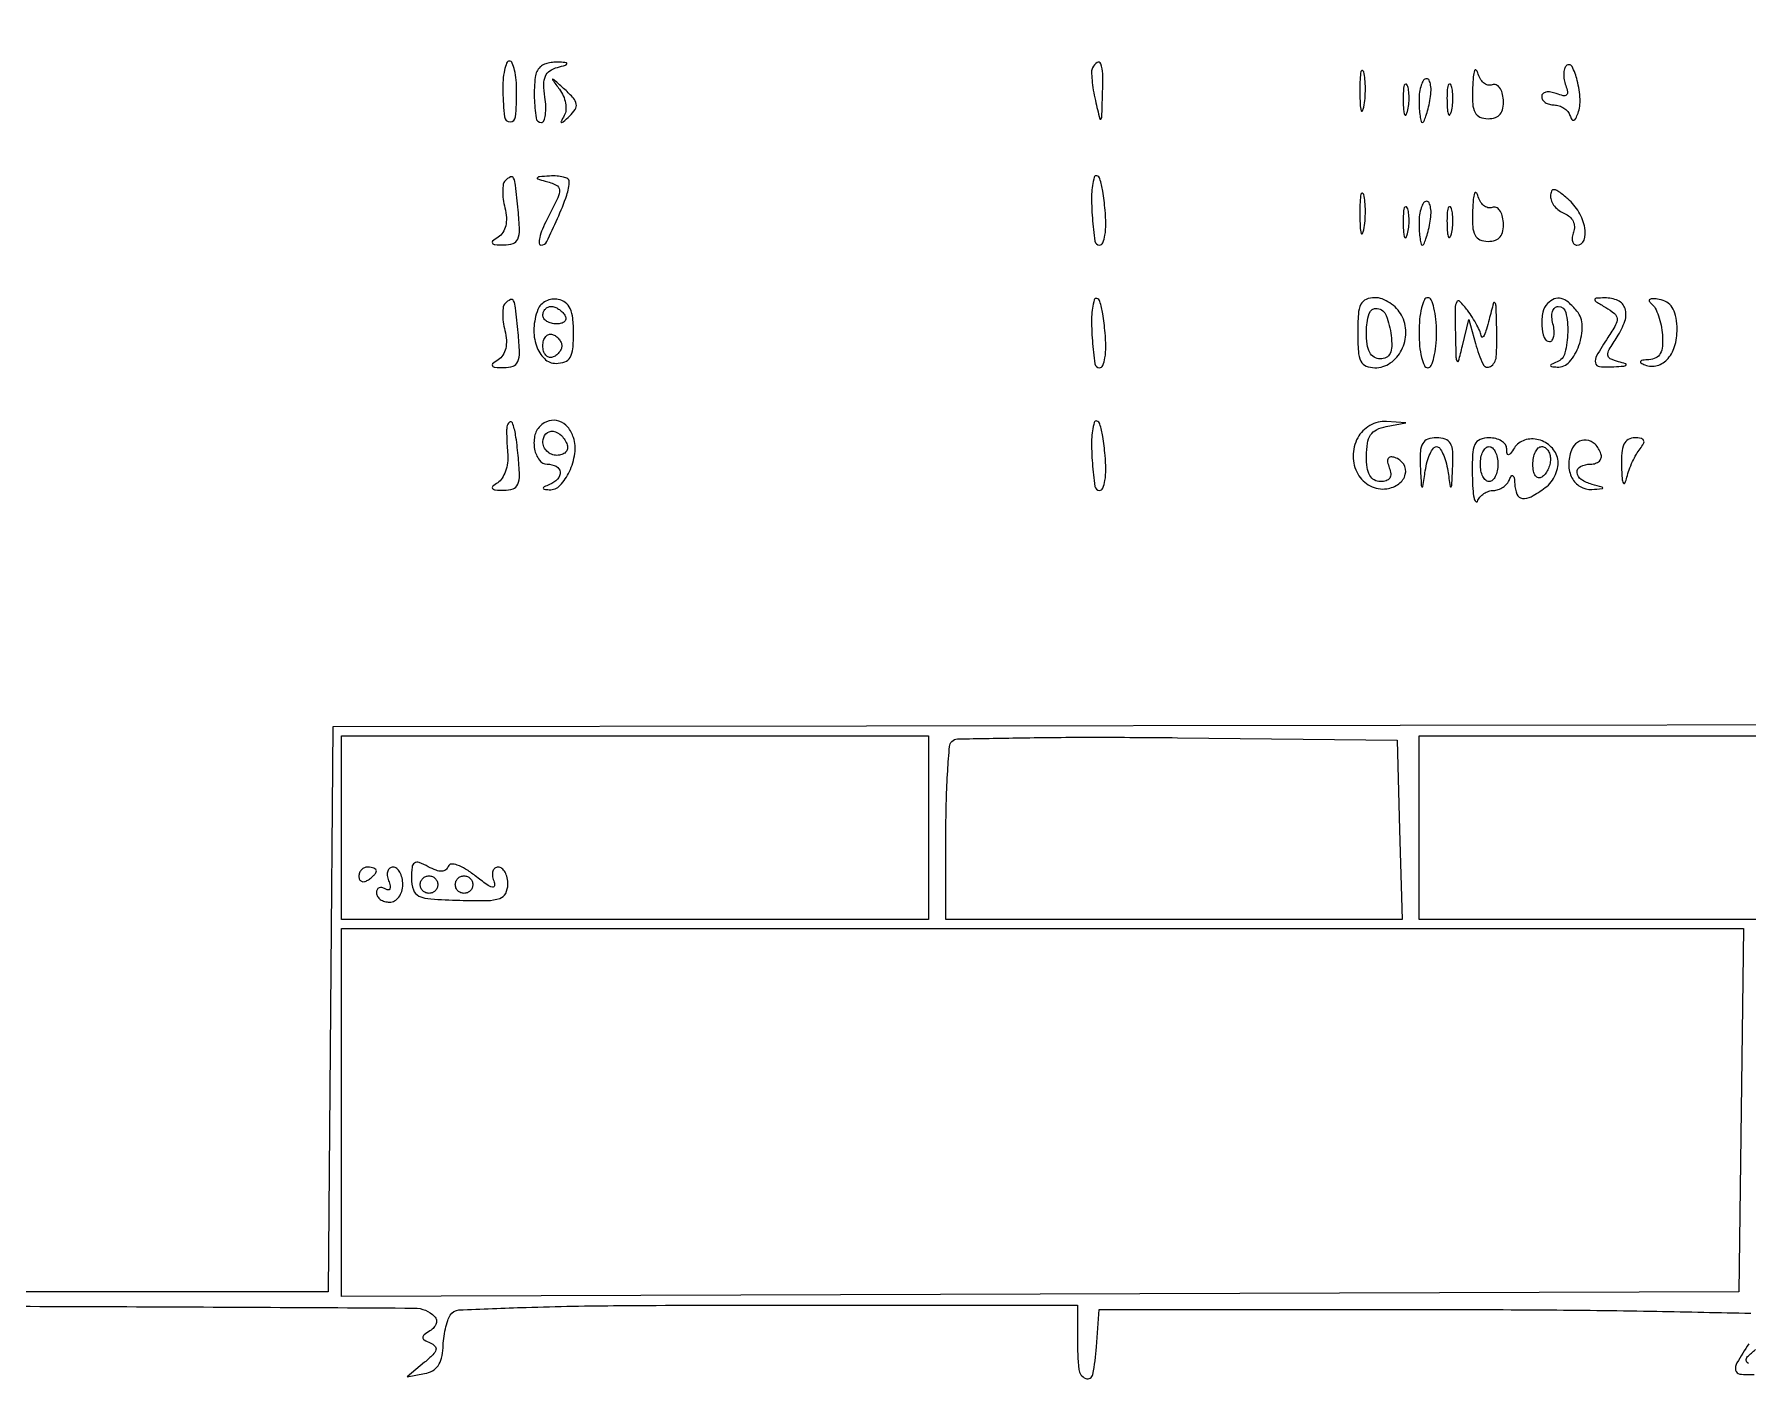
# Model space of a CAD drawing. Extents: x 0 to 905, y 0 to 640.
# Drawn here: x 482.9 to 678.5, y 12.6 to 166.1 of the extents above; entities that cross this region are included whole.
import ezdxf

# ---------------------------------------------------------------- set-up
doc = ezdxf.new("R2010")
doc.units = 0

msp = doc.modelspace()

# ---------------------------------------------------------------- linework, layer by layer
for points in [[(882.5, 352.5), (882.5, 87.5), (699.76385, 87.24732), (517.027699, 86.99464), (516.76385, 54.74732), (516.5, 22.5), (269.5, 22.5), (22.5, 22.5), (22.243959, 319, -0.00015), (22.179942, 432.778506, -0.000249), (22.20269, 528.770651, -0.000007), (22.267864, 615.689779, -0.090785), (22.463017, 616.751154, -0.310816), (23.53922, 617.495646, -0.00004), (108.995441, 617.701159, -0.000616), (229.087382, 617.832255, -0.000111), (452.719058, 617.751154), (882.5, 617.5)], [(536.424974, 159.502943, 0.021908), (536.611488, 156.649022, 0.382081), (537.24923, 156.076227, 0.389219), (537.874483, 156.647696, 0.021992), (538, 159.5, 0.022233), (537.940323, 160.841406, 0.03566), (537.757649, 161.971875, 0.040315), (537.494925, 162.786209, 0.303355), (537.174974, 163, 0.308113), (536.859726, 162.78536, 0.041022), (536.614338, 161.97274, 0.035948), (536.455863, 160.843276, 0.02225)], [(540.666667, 162.333333, 0.171585), (540.113453, 161.174922, 0.032751), (540.018215, 158.806954, 0.03037), (540.214665, 156.528325, 0.371864), (540.826807, 156, 0.30987), (541.115978, 156.198247, 0.05809), (541.28539, 156.854059, 0.044255), (541.330773, 157.792969, 0.0264), (541.226894, 158.907434, -0.032183), (541.109088, 160.351735, -0.104162), (541.290342, 161.291492, -0.144702), (541.789637, 161.902007, -0.08665), (542.650086, 162.291433, 0.006696), (543.569823, 162.54155, 0.220768), (543.739114, 162.688088, 0.505386), (543.670229, 162.810334, 0.012156), (542.916667, 162.883999, 0.040297), (542.261577, 162.879139, 0.038032), (541.602604, 162.770091, 0.0404), (541.034112, 162.581208, 0.096261)], [(603.737409, 162.25, 0.120727), (603.629284, 161.78683, 0.018722), (603.675185, 160.839063, 0.019943), (603.818685, 159.703595, 0.016171), (604.060077, 158.5, 0.0018), (604.553968, 156.426847, 0.570304), (604.68656, 156.386306, 0.201523), (604.793415, 156.617338, 0.000988), (604.881685, 159.25, 0.013577), (604.891804, 161.556208, 0.085615), (604.666491, 162.705573, 0.479991), (604.260382, 162.836278, 0.130107)], [(657.814257, 162.480924, 0.131259), (657.598546, 162.107968, 0.05794), (657.514144, 161.540273, 0.051732), (657.561339, 160.881583, 0.047913), (657.74251, 160.228626, -0.040877), (657.957317, 159.494612, -0.270267), (657.840059, 159.14653, -0.241459), (657.462748, 159.052556, -0.034177), (656.673609, 159.295006, 0.049572), (656.032435, 159.470624, 0.090467), (655.491623, 159.464046, 0.140133), (655.137094, 159.283486, 0.208256), (655, 158.968615, 0.144699), (655.109182, 158.59924, 0.099393), (655.416146, 158.284531, 0.08363), (655.875126, 158.072447, 0.066593), (656.416667, 158, -0.078134), (656.988092, 157.910156, -0.068026), (657.534633, 157.647665, -0.070303), (657.974229, 157.259016, -0.096475), (658.233146, 156.800562, 0.050483), (658.44235, 156.335387, 0.340803), (658.661166, 156.245347, 0.21661), (658.891931, 156.437041, 0.027284), (659.148751, 157.050562, 0.099909), (659.38229, 158.675711, 0.046168), (659.064571, 160.796576, 0.061064), (658.462146, 162.382849, 0.505223)], [(542.890858, 159.793805, -0.058756), (543.326312, 159.045041, -0.057195), (543.580533, 158.208749, -0.062168), (543.625587, 157.414556, -0.112428), (543.439386, 156.793805, 0.008339), (543.063785, 156.104077, 0.544296), (543.119777, 156.005125, 0.20025), (543.309417, 156.071421, 0.004199), (544.060438, 156.757143, 0.060037), (544.681144, 157.490359, 0.193202), (544.806282, 158.104979, 0.137279), (544.479801, 158.774513, 0.02565), (543.511911, 159.757143, 0.001045), (542.291482, 160.870552, 0.171276), (542.126482, 160.939968, 0.636179), (542.088729, 160.870293, 0.001874)], [(634.252183, 159.5, 0.008901), (634.284834, 158.071102, 0.053901), (634.394187, 157.339362, 0.67161), (634.54341, 157.319562, 0.082665), (634.707261, 157.761659, 0.028254), (634.840609, 158.754739, 0.020511), (634.880728, 159.869594, 0.020826), (634.830983, 160.934218, 0.041951), (634.68708, 161.761659, 0.285845), (634.523779, 161.916221, 0.417468), (634.37161, 161.814362, 0.038992), (634.273069, 160.938425, 0.009782)], [(639.194949, 158.5, 0.012823), (639.235556, 157.431793, 0.080377), (639.356533, 156.900903, 0.597527), (639.51666, 156.883358, 0.087174), (639.692991, 157.269032, 0.037336), (639.832894, 158.036634, 0.029507), (639.872264, 158.880008, 0.030339), (639.814405, 159.671085, 0.06278), (639.655937, 160.269032, 0.31318), (639.47713, 160.386009, 0.333666), (639.315079, 160.257153, 0.052471), (639.212705, 159.580113, 0.014395)], [(641, 158.5, 0.014412), (641.027631, 157.541581, 0.023639), (641.11263, 156.734375, 0.020244), (641.232649, 156.119163, 0.347462), (641.383423, 156, 0.300822), (641.556361, 156.114399, 0.017542), (641.7946, 156.734375, 0.021857), (642.033865, 157.5418, 0.013875), (642.244751, 158.5, 0.031701), (642.365641, 159.458177, 0.053628), (642.329256, 160.265625, 0.076393), (642.156008, 160.816555, 0.285831), (641.861328, 161, 0.249889), (641.530586, 160.823693, 0.064968), (641.253015, 160.265625, 0.050289), (641.062724, 159.457653, 0.032714)], [(644.194949, 158.5, 0.012823), (644.235556, 157.431793, 0.080377), (644.356533, 156.900903, 0.597527), (644.51666, 156.883358, 0.087174), (644.692991, 157.269032, 0.037336), (644.832894, 158.036634, 0.029507), (644.872264, 158.880008, 0.030339), (644.814405, 159.671085, 0.06278), (644.655937, 160.269032, 0.31318), (644.47713, 160.386009, 0.333666), (644.315079, 160.257153, 0.052471), (644.212705, 159.580113, 0.014395)], [(647.116001, 159.964286, 0.021334), (647.134056, 158.134004, 0.102973), (647.397904, 157.13311, 0.180303), (647.954355, 156.613628, 0.09889), (648.880872, 156.428571, 0.078982), (649.714867, 156.56114, 0.14454), (650.277524, 156.948031, 0.129139), (650.578785, 157.614595, 0.05711), (650.630872, 158.586719, 0.053744), (650.495791, 159.383423, 0.093166), (650.198039, 159.98269, 0.135656), (649.79097, 160.294854, 0.189925), (649.337465, 160.299007, -0.156098), (648.857801, 160.271866, -0.112289), (648.377932, 160.519751, -0.089954), (647.970403, 161.012603, -0.064709), (647.703466, 161.676575, 0.153978), (647.516907, 161.975085, 0.529207), (647.33642, 161.925753, 0.061816), (647.189501, 161.226265, 0.01269)], [(536.684875, 149.351542, 0.157149), (536.474558, 148.94122, 0.037974), (536.408186, 148.171274, 0.035279), (536.464968, 147.233102, 0.028739), (536.653556, 146.244208, -0.045197), (536.8265, 145.141531, -0.073019), (536.750216, 144.196396, -0.088439), (536.429986, 143.444722, -0.10718), (535.885347, 142.907979, 0.027909), (535.260993, 142.461911, 0.398673), (535.227138, 142.214349, 0.224434), (535.520236, 142.051772, 0.014332), (536.526426, 142.015313, 0.083031), (537.584855, 142.184087, 0.217191), (538.134463, 142.697691, 0.107748), (538.321504, 143.74431, 0.014314), (538.17139, 146, 0.003701), (537.880734, 148.826298, 0.077047), (537.659563, 149.645584, 0.419254), (537.299232, 149.780945, 0.087915)], [(541.25, 149.310674, -0.045597), (542.506276, 148.85673, -0.277168), (542.87628, 148.306695, -0.125036), (542.69613, 147.405874, -0.007773), (541.47432, 144.95034, 0.020883), (540.947551, 143.818191, 0.040144), (540.639091, 142.866662, 0.060077), (540.564174, 142.207843, 0.412228), (540.773431, 142, 0.284368), (541.434607, 142.409118, 0.011866), (542.664683, 145.029798, 0.018697), (543.719399, 147.687989, 0.08529), (544, 149.320998, 0.279908), (543.846097, 149.574376, 0.058545), (543.339062, 149.766468, 0.04568), (542.612179, 149.87922, 0.028534), (541.75, 149.883999, 0.005718), (540.607705, 149.812001, 0.197309), (540.37122, 149.693656, 0.541772), (540.4117, 149.550633, 0.01159)], [(603.927666, 149.75, 0.065381), (603.634838, 147.826379, 0.024403), (603.712317, 145.089773, 0.015984), (604.000776, 142.455427, 0.373651), (604.526426, 141.999402, 0.30565), (604.911704, 142.259519, 0.05602), (605.154621, 143.131258, 0.041717), (605.252566, 144.40983, 0.02204), (605.17139, 146, 0.013534), (604.906329, 148.159249, 0.042784), (604.567671, 149.575423, 0.234377), (604.235877, 149.910358, 0.42835)], [(634.252183, 145.5, 0.008901), (634.284834, 144.071102, 0.053901), (634.394187, 143.339362, 0.67161), (634.54341, 143.319562, 0.082665), (634.707261, 143.761659, 0.028254), (634.840609, 144.754739, 0.020511), (634.880728, 145.869594, 0.020826), (634.830983, 146.934218, 0.041951), (634.68708, 147.761659, 0.285845), (634.523779, 147.916221, 0.417468), (634.37161, 147.814362, 0.038992), (634.273069, 146.938425, 0.009782)], [(641, 144.5, 0.014412), (641.027631, 143.541581, 0.023639), (641.11263, 142.734375, 0.020244), (641.232649, 142.119163, 0.347462), (641.383423, 142, 0.300822), (641.556361, 142.114399, 0.017542), (641.7946, 142.734375, 0.021857), (642.033865, 143.5418, 0.013875), (642.244751, 144.5, 0.031701), (642.365641, 145.458177, 0.053628), (642.329256, 146.265625, 0.076393), (642.156008, 146.816555, 0.285831), (641.861328, 147, 0.249889), (641.530586, 146.823693, 0.064968), (641.253015, 146.265625, 0.050289), (641.062724, 145.457653, 0.032714)], [(647.116001, 145.964286, 0.021334), (647.134056, 144.134004, 0.102973), (647.397904, 143.13311, 0.180303), (647.954355, 142.613628, 0.09889), (648.880872, 142.428571, 0.078982), (649.714867, 142.56114, 0.14454), (650.277524, 142.948031, 0.129139), (650.578785, 143.614595, 0.05711), (650.630872, 144.586719, 0.053744), (650.495791, 145.383423, 0.093166), (650.198039, 145.98269, 0.135656), (649.79097, 146.294854, 0.189925), (649.337465, 146.299007, -0.156098), (648.857801, 146.271866, -0.112289), (648.377932, 146.519751, -0.089954), (647.970403, 147.012603, -0.064709), (647.703466, 147.676575, 0.153978), (647.516907, 147.975085, 0.529207), (647.33642, 147.925753, 0.061816), (647.189501, 147.226265, 0.01269)], [(656, 147.597201, 0.102757), (656.119383, 147.022435, 0.066756), (656.471103, 146.43952, 0.063059), (656.990623, 145.937139, 0.069177), (657.603754, 145.598559, -0.087147), (658.189186, 145.247425, -0.100703), (658.58537, 144.732655, -0.104681), (658.739396, 144.120804, -0.101451), (658.635139, 143.491571, 0.056289), (658.486904, 142.920449, 0.100624), (658.515434, 142.438149, 0.147495), (658.71052, 142.121761, 0.183359), (659.031385, 142, 0.319496), (659.833947, 142.571131, 0.132556), (659.932497, 143.971942, 0.084717), (659.248068, 145.777304, 0.083015), (658, 147.267972, 0.015429), (656.976931, 148.090633, 0.1214), (656.420978, 148.328818, 0.345746), (656.114914, 148.160576, 0.100948)], [(639.194949, 144.5, 0.012823), (639.235556, 143.431793, 0.080377), (639.356533, 142.900903, 0.597527), (639.51666, 142.883358, 0.087174), (639.692991, 143.269032, 0.037336), (639.832894, 144.036634, 0.029507), (639.872264, 144.880008, 0.030339), (639.814405, 145.671085, 0.06278), (639.655937, 146.269032, 0.31318), (639.47713, 146.386009, 0.333666), (639.315079, 146.257153, 0.052471), (639.212705, 145.580113, 0.014395)], [(644.194949, 144.5, 0.012823), (644.235556, 143.431793, 0.080377), (644.356533, 142.900903, 0.597527), (644.51666, 142.883358, 0.087174), (644.692991, 143.269032, 0.037336), (644.832894, 144.036634, 0.029507), (644.872264, 144.880008, 0.030339), (644.814405, 145.671085, 0.06278), (644.655937, 146.269032, 0.31318), (644.47713, 146.386009, 0.333666), (644.315079, 146.257153, 0.052471), (644.212705, 145.580113, 0.014395)], [(536.684875, 135.351542, 0.157149), (536.474558, 134.94122, 0.037974), (536.408186, 134.171274, 0.035279), (536.464968, 133.233102, 0.028739), (536.653556, 132.244208, -0.045197), (536.8265, 131.141531, -0.073019), (536.750216, 130.196396, -0.088439), (536.429986, 129.444722, -0.10718), (535.885347, 128.907979, 0.027909), (535.260993, 128.461911, 0.398673), (535.227138, 128.214349, 0.224434), (535.520236, 128.051772, 0.014332), (536.526426, 128.015313, 0.083031), (537.584855, 128.184087, 0.217191), (538.134463, 128.697691, 0.107748), (538.321504, 129.74431, 0.014314), (538.17139, 132, 0.003701), (537.880734, 134.826298, 0.077047), (537.659563, 135.645584, 0.419254), (537.299232, 135.780945, 0.087915)], [(540.417895, 134.646633, 0.079877), (539.971714, 132.521953, 0.09382), (540.257454, 130.487182, 0.119017), (541.173206, 129.037917, 0.195005), (542.5, 128.5, 0.087556), (543.501842, 128.676789, 0.176971), (544.106582, 129.185788, 0.107941), (544.417581, 130.170932, 0.022689), (544.5, 131.986305, 0.027822), (544.407604, 133.645529, 0.079817), (544.100083, 134.754297, 0.120499), (543.553734, 135.444349, 0.1183), (542.746976, 135.810212, 0.084276), (542.033854, 135.825973, 0.079482), (541.339686, 135.607671, 0.082601), (540.77061, 135.194364, 0.103218)], [(543.5, 134, -0.139169), (543.607943, 133.620352, -0.191142), (543.478525, 133.29375, -0.138808), (543.110654, 133.073267, -0.066118), (542.559017, 133, -0.062283), (541.962904, 133.074545, -0.080552), (541.457961, 133.29375, -0.097988), (541.120018, 133.618621, -0.153634), (541, 134, -0.092995), (541.071618, 134.381732, -0.096318), (541.276414, 134.70625, -0.099231), (541.581949, 134.923444, -0.105429), (541.940983, 135, -0.089642), (542.346558, 134.926698, -0.053229), (542.7871, 134.70625, -0.051032), (543.193797, 134.382515, -0.06081)], [(603.927666, 135.75, 0.065381), (603.634838, 133.826379, 0.024403), (603.712317, 131.089773, 0.015984), (604.000776, 128.455427, 0.373651), (604.526426, 127.999402, 0.30565), (604.911704, 128.259519, 0.05602), (605.154621, 129.131258, 0.041717), (605.252566, 130.40983, 0.02204), (605.17139, 132, 0.013534), (604.906329, 134.159249, 0.042784), (604.567671, 135.575423, 0.234377), (604.235877, 135.910358, 0.42835)], [(634, 132, 0.017523), (634.074881, 129.864015, 0.096927), (634.372801, 128.758953, 0.181798), (634.967989, 128.199408, 0.09904), (635.964816, 128, 0.151398), (637.72427, 128.545252, 0.126021), (639.019483, 130.024842, 0.118072), (639.495889, 132.02994, 0.123018), (639, 134, 0.06843), (638.444588, 134.764902, 0.055927), (637.666888, 135.4125, 0.057686), (636.795709, 135.852172, 0.088264), (635.964816, 136, 0.09904), (634.967989, 135.800592, 0.181798), (634.372801, 135.241047, 0.096927), (634.074881, 134.135985, 0.017523)], [(641, 132, 0.023598), (641.07239, 130.467056, 0.037669), (641.29375, 129.175, 0.04382), (641.612873, 128.251055, 0.295869), (642, 128, 0.295869), (642.387127, 128.251055, 0.04382), (642.70625, 129.175, 0.037669), (642.92761, 130.467056, 0.023598), (643, 132, 0.023598), (642.92761, 133.532944, 0.037669), (642.70625, 134.825, 0.04382), (642.387127, 135.748945, 0.295869), (642, 136, 0.295869), (641.612873, 135.748945, 0.04382), (641.29375, 134.825, 0.037669), (641.07239, 133.532944, 0.023598)], [(645.150118, 132, 0.0019), (645.214299, 129.21267, 0.117087), (645.340969, 128.736377, 0.679938), (645.515246, 128.756776, 0.00616), (645.956078, 130.5), (646.675526, 133.5), (647.446171, 130.75, 0.039504), (648.31118, 128.396333, 0.450072), (649.15107, 128.142211, 0.240336), (649.809805, 129.223777, 0.025796), (649.881685, 132.25, 0.001546), (649.795144, 135.047734, 0.146099), (649.667861, 135.426538, 0.634533), (649.499276, 135.396841, 0.004104), (649, 133.5, -0.011125), (648.697807, 132.414088, -0.033184), (648.426115, 131.692293, -0.15878), (648.244797, 131.494228, -0.537926), (648.118315, 131.55887, 0.073392), (647.977233, 132.093955, 0.020536), (647.603472, 132.876904, 0.020248), (647.10248, 133.737988, 0.020035), (646.531803, 134.55887, 0.029989), (645.671172, 135.565191, 0.507655), (645.301472, 135.514528, 0.124641), (645.12191, 134.802696, 0.004579)], [(655.666667, 135.333333, 0.148359), (655.130768, 134.330628, 0.062963), (655.022319, 132.794849, 0.069717), (655.289335, 131.439172, 0.319532), (655.90638, 131, 0.24384), (656.210205, 131.157535, 0.106581), (656.392877, 131.5875, 0.070464), (656.424365, 132.233678, 0.040966), (656.289749, 133, -0.049804), (656.167727, 133.774564, -0.086529), (656.242791, 134.419321, -0.126717), (656.496045, 134.841221, -0.197013), (656.883369, 135, -0.350882), (657.748963, 134.307268, -0.060572), (657.973783, 132.065586, -0.056253), (657.656705, 129.703311, -0.239808), (656.75, 128.662281, 0.009879), (656.102936, 128.386197, 0.305093), (656.015181, 128.244821, 0.372075), (656.117216, 128.135105, 0.011809), (656.771439, 128.078947, 0.235848), (658.172081, 128.67314, 0.092116), (659.250468, 130.545126, 0.085983), (659.631426, 132.799856, 0.17386), (659.024577, 134.470386, 0.038873), (658.051625, 135.472909, 0.118326), (657.218577, 135.914153, 0.164225), (656.444243, 135.856749, 0.096765)], [(662.31033, 134.886139, -0.039206), (663.300797, 134.200913, -0.206498), (663.599221, 133.627605, -0.146899), (663.436152, 132.895097, -0.017322), (662.56033, 131.451731, 0.012086), (661.270204, 129.374935, 0.185996), (661.135191, 128.558624, 0.33378), (661.612317, 128.137943, 0.032465), (663.25, 128.116001, 0.006263), (664.363508, 128.187404, 0.190182), (664.610348, 128.307385, 0.5475), (664.571845, 128.452496, 0.013289), (663.772191, 128.685052, -0.045986), (662.835005, 129.025395, -0.274856), (662.555888, 129.438608, -0.147998), (662.709043, 130.074781, -0.012482), (663.608386, 131.525075, 0.061547), (664.498077, 133.333964, 0.162118), (664.516226, 134.760199, 0.214072), (663.708859, 135.661473, 0.109562), (662.190983, 135.969591, 0.011781), (661.205184, 135.928616, 0.42734), (661.073529, 135.771671, 0.231463), (661.222166, 135.537011, 0.006102)], [(667.5424, 135.303756, -0.109238), (667.957127, 134.8077, -0.035842), (668.336287, 133.928291, -0.033732), (668.629165, 132.861665, -0.032322), (668.781198, 131.75, -0.035176), (668.782464, 130.449495, -0.107869), (668.536745, 129.608485, -0.155572), (668.028503, 129.122555, -0.102587), (667.238798, 128.921053, 0.01809), (666.534086, 128.863456, 0.202623), (666.294879, 128.72727, 0.448085), (666.328352, 128.552389, 0.039324), (666.783622, 128.326512, 0.167058), (668.192716, 128.254745, 0.149218), (669.425199, 129.055939, 0.112758), (670.236868, 130.639842, 0.073265), (670.448657, 132.694389, 0.043191), (670.281332, 133.975474, 0.091104), (669.894266, 134.89633, 0.113791), (669.273181, 135.49207, 0.095415), (668.413201, 135.803756, 0.024495), (667.693132, 135.882173, 0.146207), (667.329478, 135.796694, 0.42222), (667.278583, 135.597831, 0.091623)], [(637.816422, 131.672881, -0.033762), (637.878808, 130.434551, -0.105459), (637.691812, 129.626089, -0.164572), (637.253717, 129.168525, -0.120811), (636.566422, 129, -0.14124), (635.871527, 129.20029, -0.135698), (635.377007, 129.742098, -0.086351), (635.087919, 130.68406, -0.031385), (635, 132.083333, -0.073569), (635.310953, 134.185227, -0.371207), (636.235382, 134.772769, -0.27278), (637.261294, 133.947692, -0.060835)], [(543.15, 130.5, -0.102038), (543.069583, 130.110048, -0.070382), (542.834219, 129.723802, -0.066918), (542.485911, 129.399741, -0.073624), (542.075, 129.191667, -0.159683), (541.666526, 129.189601, -0.143818), (541.315781, 129.428177, -0.107546), (541.079656, 129.888977, -0.064908), (541, 130.5, -0.064908), (541.079656, 131.111023, -0.107546), (541.315781, 131.571823, -0.143818), (541.666526, 131.810399, -0.159683), (542.075, 131.808333, -0.073624), (542.485911, 131.600259, -0.066918), (542.834219, 131.276198, -0.070382), (543.069583, 130.889952, -0.102038)], [(536.889309, 121.25, 0.036992), (536.857962, 120.818858, 0.006779), (536.869897, 120.019496, 0.007254), (536.910203, 119.082629, 0.006538), (536.978665, 118.114242, -0.053635), (536.955723, 117.138695, -0.052039), (536.726512, 116.179927, -0.05647), (536.337876, 115.378394, -0.110846), (535.839356, 114.879555, 0.034571), (535.274193, 114.463978, 0.405025), (535.249853, 114.216344, 0.210002), (535.558967, 114.053398, 0.015896), (536.526426, 114.015313, 0.083031), (537.584855, 114.184087, 0.217191), (538.134463, 114.697691, 0.107748), (538.321504, 115.74431, 0.014314), (538.17139, 118, 0.013832), (537.883138, 120.336654, 0.056395), (537.511584, 121.716278, 0.525784), (537.177781, 121.793356, 0.172448)], [(540.666667, 121.333333, 0.147767), (540.055564, 120.193097, 0.097448), (540.049131, 118.694925, 0.112056), (540.591197, 117.458471, 0.237956), (541.5, 117, -0.121389), (542.513273, 116.750321, -0.250307), (542.959057, 116.094608, -0.222484), (542.682293, 115.290011, -0.104915), (541.75, 114.662281, 0.011535), (541.137159, 114.398397, 0.276998), (541.035735, 114.250365, 0.394284), (541.130546, 114.135699, 0.015968), (541.714816, 114.078947, 0.222564), (542.948991, 114.562037, 0.081211), (544.031472, 116.152314, 0.073511), (544.640151, 118.200837, 0.112824), (544.488011, 120.037773, 0.09983), (543.833983, 121.217149, 0.135467), (542.831209, 121.897555, 0.149514), (541.697016, 121.931638, 0.130384)], [(603.927666, 121.75, 0.065381), (603.634838, 119.826379, 0.024403), (603.712317, 117.089773, 0.015984), (604.000776, 114.455427, 0.373651), (604.526426, 113.999402, 0.30565), (604.911704, 114.259519, 0.05602), (605.154621, 115.131258, 0.041717), (605.252566, 116.40983, 0.02204), (605.17139, 118, 0.013534), (604.906329, 120.159249, 0.042784), (604.567671, 121.575423, 0.234377), (604.235877, 121.910358, 0.42835)], [(634, 120, 0.122709), (633.473557, 117.913929, 0.131194), (634.009513, 115.88201, 0.143747), (635.431822, 114.512562, 0.156853), (637.317661, 114.189316, 0.122748), (638.696355, 114.749095, 0.172928), (639.437173, 115.835749, 0.212074), (639.250196, 116.97941, 0.168836), (638.24932, 117.750227, 0.092322), (637.765194, 117.81728, 0.260828), (637.485414, 117.643123, 0.174705), (637.420629, 117.236007, 0.044604), (637.606309, 116.58356, -0.066953), (637.769007, 115.897051, -0.167012), (637.65202, 115.40182, -0.17709), (637.262743, 115.101376, -0.076841), (636.606989, 115, -0.130721), (635.893942, 115.189661, -0.138186), (635.387094, 115.705891, -0.0915), (635.090847, 116.602533, -0.034167), (635, 117.930449, -0.038366), (635.111955, 119.387348, -0.109471), (635.478921, 120.329385, -0.131402), (636.161781, 120.928245, -0.067193), (637.25, 121.294267), (639.5, 121.727636), (637.285184, 121.863818, 0.077353), (636.327903, 121.774545, 0.067269), (635.392349, 121.399003, 0.066813), (634.584317, 120.785389, 0.074258)], [(543.770833, 119.1875, -0.134046), (543.795817, 118.735738, -0.144529), (543.585286, 118.348828, -0.119977), (543.158616, 118.089234, -0.077096), (542.583333, 118, -0.099038), (541.979073, 118.120875, -0.097945), (541.465104, 118.465104, -0.097945), (541.120875, 118.979073, -0.099038), (541, 119.583333, -0.190724), (541.346973, 120.459866, -0.244413), (542.153639, 120.742973, -0.165501), (543.122932, 120.250696, -0.113253)], [(641.149832, 116.75, 0.000897), (641.253519, 114.585343, 0.202175), (641.339937, 114.405817, 0.591928), (641.436806, 114.44071, 0.001448), (641.716254, 116.25, -0.029064), (641.939057, 117.303299, -0.042572), (642.265198, 118.192188, -0.050351), (642.637921, 118.817711, -0.237524), (643, 119, -0.237524), (643.362079, 118.817711, -0.050351), (643.734802, 118.192188, -0.042572), (644.060943, 117.303299, -0.029064), (644.283746, 116.25, 0.001448), (644.563194, 114.44071, 0.591928), (644.660063, 114.405817, 0.202175), (644.746481, 114.585343, 0.000897), (644.850168, 116.75, 0.024208), (644.846208, 118.445057, 0.117229), (644.578288, 119.362479, 0.185041), (643.998873, 119.838093, 0.080519), (643, 120, 0.080519), (642.001127, 119.838093, 0.185041), (641.421712, 119.362479, 0.117229), (641.153792, 118.445057, 0.024208)], [(647.078947, 115.75, 0.011459), (647.143409, 114.197245, 0.031921), (647.282867, 113.115625, 0.122766), (647.467002, 112.720772, 0.571698), (647.662281, 112.75, -0.08298), (647.954689, 113.227887, -0.064791), (648.41017, 113.632812, -0.064977), (648.952585, 113.906662, -0.084643), (649.5, 114, 0.084643), (650.047415, 114.093338, 0.064977), (650.58983, 114.367188, 0.064791), (651.045311, 114.772113, 0.08298), (651.337719, 115.25, -0.051902), (651.54862, 115.648042, -0.449116), (651.724694, 115.672067, -0.185333), (651.862835, 115.416573, -0.021021), (651.921053, 114.75, 0.083996), (652.178529, 113.557687, 0.273277), (652.793637, 113.08326, 0.159874), (653.808138, 113.28216, 0.030185), (655.417611, 114.316097, 0.071704), (656.078276, 114.962562, 0.059414), (656.580016, 115.810302, 0.061264), (656.855289, 116.721617, 0.090552), (656.847257, 117.554614, 0.151801), (656.098834, 118.952525, 0.131471), (654.647375, 119.776836, 0.140041), (653.048597, 119.739706, 0.177957), (651.88514, 118.848393, -0.015994), (651.455866, 118.216644, -0.210357), (651.217193, 118.077663, -0.403058), (651.060458, 118.197716, -0.03467), (651.015313, 118.75, 0.156456), (650.855898, 119.226823, 0.095937), (650.416998, 119.632812, 0.078496), (649.765941, 119.90693, 0.060533), (649, 120, 0.097034), (647.968434, 119.797903, 0.19215), (647.377332, 119.228618, 0.096063), (647.105643, 118.08369, 0.015007)], [(658.393537, 118.583158, 0.092459), (658.088024, 116.923214, 0.11995), (658.456282, 115.42578, 0.141099), (659.406143, 114.426894, 0.149916), (660.718615, 114.116001, 0.002269), (661.892099, 114.197767, 0.376975), (661.975405, 114.282707, 0.354061), (661.903211, 114.382583, 0.00218), (660.75, 114.689326, -0.084752), (659.513908, 115.24833, -0.230186), (659.045159, 116.058551, -0.307969), (659.440134, 116.739676, -0.112419), (660.583333, 117, 0.077096), (661.158616, 117.089234, 0.119977), (661.585286, 117.348828, 0.144529), (661.795817, 117.735738, 0.134046), (661.770833, 118.1875, 0.118283), (661.102767, 119.259689, 0.166895), (660.096012, 119.742736, 0.186698), (659.088512, 119.482766, 0.146718)], [(664.116001, 116.75, 0.008114), (664.188546, 115.353607, 0.096378), (664.327335, 114.832501, 0.643932), (664.503263, 114.83705, 0.039952), (664.72361, 115.5, -0.027989), (664.985953, 116.357218, -0.020275), (665.368915, 117.279687, -0.020582), (665.805673, 118.128547, -0.041419), (666.230053, 118.75, 0.043736), (666.630842, 119.342777, 0.244599), (666.640982, 119.713764, 0.241372), (666.342306, 119.938311, 0.042769), (665.622445, 120, 0.131504), (664.880945, 119.801548, 0.154651), (664.39204, 119.267087, 0.091239), (664.142654, 118.298764, 0.026449)], [(650, 117, -0.048028), (649.926307, 116.234582, -0.068025), (649.70625, 115.5875, -0.088204), (649.381882, 115.151477, -0.191087), (649, 115, -0.191087), (648.618118, 115.151477, -0.088204), (648.29375, 115.5875, -0.068025), (648.073693, 116.234582, -0.048028), (648, 117, -0.048028), (648.073693, 117.765418, -0.068025), (648.29375, 118.4125, -0.088204), (648.618118, 118.848523, -0.191087), (649, 119, -0.191087), (649.381882, 118.848523, -0.088204), (649.70625, 118.4125, -0.068025), (649.926307, 117.765418, -0.048028)], [(656, 117.559017, -0.061875), (655.925833, 116.961978, -0.051278), (655.70625, 116.359775, -0.053305), (655.382836, 115.842344, -0.08825), (655, 115.5, -0.202618), (654.621877, 115.441401, -0.181468), (654.29375, 115.66835, -0.104212), (654.071541, 116.195401, -0.047867), (654, 116.940983, -0.0466), (654.073608, 117.729059, -0.066561), (654.29375, 118.395164, -0.086673), (654.618015, 118.844577, -0.195654), (655, 119, -0.142666), (655.38134, 118.888931, -0.09965), (655.70625, 118.576711, -0.08433), (655.925146, 118.109818, -0.067639)], [(638.784983, 75.25), (639.069966, 65), (613.034983, 65), (587, 65), (587, 74.833333, -0.006485), (587.049519, 78.651085, -0.009739), (587.200764, 81.978889, -0.005121), (587.410351, 84.763006, -0.176813), (587.683452, 85.350119, -0.19372), (588.326697, 85.624127, -0.000955), (595.529438, 85.754438, -0.004128), (603.774847, 85.81978, -0.002578), (613.433452, 85.766785), (638.5, 85.5)], [(520, 69.940983, 0.108972), (520.078288, 69.586039, 0.182303), (520.29375, 69.3746, 0.161196), (520.6179, 69.343488, 0.082592), (521, 69.5, 0.029505), (521.382774, 69.768994, 0.035638), (521.70625, 70.066025, 0.038439), (521.934461, 70.34829, 0.151918), (522, 70.559017, 0.210953), (521.92554, 70.727648, 0.081139), (521.70625, 70.870461, 0.061769), (521.382849, 70.967655, 0.042167), (521, 71, 0.105053), (520.618444, 70.918938, 0.099167), (520.29375, 70.688914, 0.09642), (520.076123, 70.345238, 0.093332)], [(523.381557, 69.448062, -0.036408), (523.556862, 68.868281, -0.155351), (523.525685, 68.512472, -0.32948), (523.325929, 68.393111, -0.1144), (522.988546, 68.507079, 0.083829), (522.610882, 68.660692, 0.162559), (522.290385, 68.62748, 0.18139), (522.077206, 68.41471, 0.107279), (522, 68.059017, 0.140337), (522.115626, 67.655173, 0.099915), (522.440625, 67.311086, 0.085131), (522.926682, 67.079345, 0.06887), (523.5, 67, 0.130775), (524.075754, 67.153209, 0.10214), (524.5625, 67.583333, 0.08892), (524.888136, 68.230589, 0.072314), (525, 69, 0.053388), (524.918066, 69.765158, 0.073174), (524.674822, 70.4125, 0.092966), (524.315437, 70.847124, 0.175384), (523.893011, 71, 0.164546), (523.520959, 70.874153, 0.151163), (523.286139, 70.544118, 0.10915), (523.235294, 70.041968, 0.062551)], [(526, 69.711861, 0.08126), (526.215168, 68.396655, 0.207753), (526.848335, 67.694817, 0.091141), (528.196999, 67.357145, 0.009312), (531.5, 67.208648, 0.009398), (534.656431, 67.184948, 0.07736), (536.069714, 67.421295, 0.195308), (536.747725, 67.999215, 0.120367), (537, 69.03197, 0.054293), (536.918006, 69.784854, 0.07399), (536.674822, 70.421891, 0.093629), (536.315399, 70.849399, 0.172941), (535.893011, 71, 0.166613), (535.521554, 70.872687, 0.150857), (535.288017, 70.539224, 0.108175), (535.239153, 70.031723, 0.061799), (535.38795, 69.431401, -0.107162), (535.474618, 68.868995, -0.474979), (535.239711, 68.700111, -0.090631), (534.583338, 69.012577, -0.010361), (533.268858, 70.003156, 0.026817), (532.166552, 70.778338, 0.055698), (531.220203, 71.233136, 0.09335), (530.536829, 71.336802, 0.31302), (530.193248, 71.079745, -0.146772), (529.909451, 70.67646, -0.163955), (529.462995, 70.517979, -0.096289), (528.81369, 70.633387, -0.030887), (527.91933, 71.043173, 0.031582), (526.862969, 71.525412, 0.247779), (526.344566, 71.462553, 0.219372), (526.064144, 70.98663, 0.025143)], [(529, 69, -0.099038), (528.923658, 68.618362, -0.097945), (528.70625, 68.29375, -0.097945), (528.381638, 68.076342, -0.099038), (528, 68, -0.099038), (527.618362, 68.076342, -0.097945), (527.29375, 68.29375, -0.097945), (527.076342, 68.618362, -0.099038), (527, 69, -0.099038), (527.076342, 69.381638, -0.097945), (527.29375, 69.70625, -0.097945), (527.618362, 69.923658, -0.099038), (528, 70, -0.099038), (528.381638, 69.923658, -0.097945), (528.70625, 69.70625, -0.097945), (528.923658, 69.381638, -0.099038)], [(533, 69, -0.099038), (532.923658, 68.618362, -0.097945), (532.70625, 68.29375, -0.097945), (532.381638, 68.076342, -0.099038), (532, 68, -0.099038), (531.618362, 68.076342, -0.097945), (531.29375, 68.29375, -0.097945), (531.076342, 68.618362, -0.099038), (531, 69, -0.099038), (531.076342, 69.381638, -0.097945), (531.29375, 69.70625, -0.097945), (531.618362, 69.923658, -0.099038), (532, 70, -0.099038), (532.381638, 69.923658, -0.097945), (532.70625, 69.70625, -0.097945), (532.923658, 69.381638, -0.099038)]]:
    msp.add_lwpolyline(points, format="xyb", close=True)
for points in [[(585, 75.5), (585, 65), (551.5, 65), (518, 65), (518, 75.5), (518, 86), (551.5, 86), (585, 86)], [(725, 75.5), (725, 65), (683, 65), (641, 65), (641, 75.5), (641, 86), (683, 86), (725, 86)], [(677.770288, 43.25), (677.5, 22.5), (597.75, 22.244015), (518, 21.988029), (518, 42.994015), (518, 64), (598.020288, 64), (678.040577, 64)]]:
    msp.add_lwpolyline(points, close=True)
for points in [[(455.963028, 20.935445, -0.000371), (491.322957, 20.82774, -0.000524), (526.336322, 20.658356, -0.197578), (528.638913, 19.695627, -0.146418), (528.838842, 19.324272, -0.130289), (528.81423, 18.885319, -0.105039), (528.557812, 18.442052, -0.070987), (528.107887, 18.066678, 0.025087), (527.430806, 17.599737, 0.238852), (527.283113, 17.292404, 0.266203), (527.450042, 17.01473, 0.030133), (528.136847, 16.683872, -0.099642), (528.678903, 16.323044, -0.27281), (528.789362, 15.894387, -0.129499), (528.45313, 15.330942, -0.021157), (527.5, 14.472976), (525.5, 12.82031), (527.5, 13.172948, 0.085446), (528.389191, 13.492502, 0.109294), (529.034126, 14.0734, 0.094733), (529.433637, 14.942303, 0.051015), (529.598863, 16.11374, -0.022702), (529.688932, 17.188912, -0.021056), (529.877293, 18.279158, -0.021576), (530.127598, 19.234162, -0.063609), (530.40788, 19.850947, -0.248105), (531.42014, 20.445181, -0.003168), (539.070841, 20.736885, -0.006239), (549.732302, 20.942636, -0.001705), (566.559017, 21), (602, 21), (602, 17.059017, 0.024929), (602.169849, 13.654487, 0.284395), (602.952824, 12.632734, 0.465814), (603.778567, 13.093615, 0.029451), (604.191388, 16.227207), (604.5, 20.5), (641.667594, 20.5, -0.00181), (655.968618, 20.448223, -0.002932), (668.12808, 20.288855, -0.000489), (678.865739, 20.074627, -0.193647)], [(678.635458, 16.566392, 0.011375), (677.290201, 14.407698, 0.179012), (677.137229, 13.568339, 0.335306), (677.609125, 13.128946, 0.033494), (679.25, 13.070285, 0.004427)], [(678.606923, 14.333207, -0.251782), (678.355382, 14.689652, -0.23464), (678.50528, 15.113792, -0.019356), (679.40305, 15.919539, 0.060057)]]:
    msp.add_lwpolyline(points, format="xyb")

doc.saveas('drawing.dxf')
